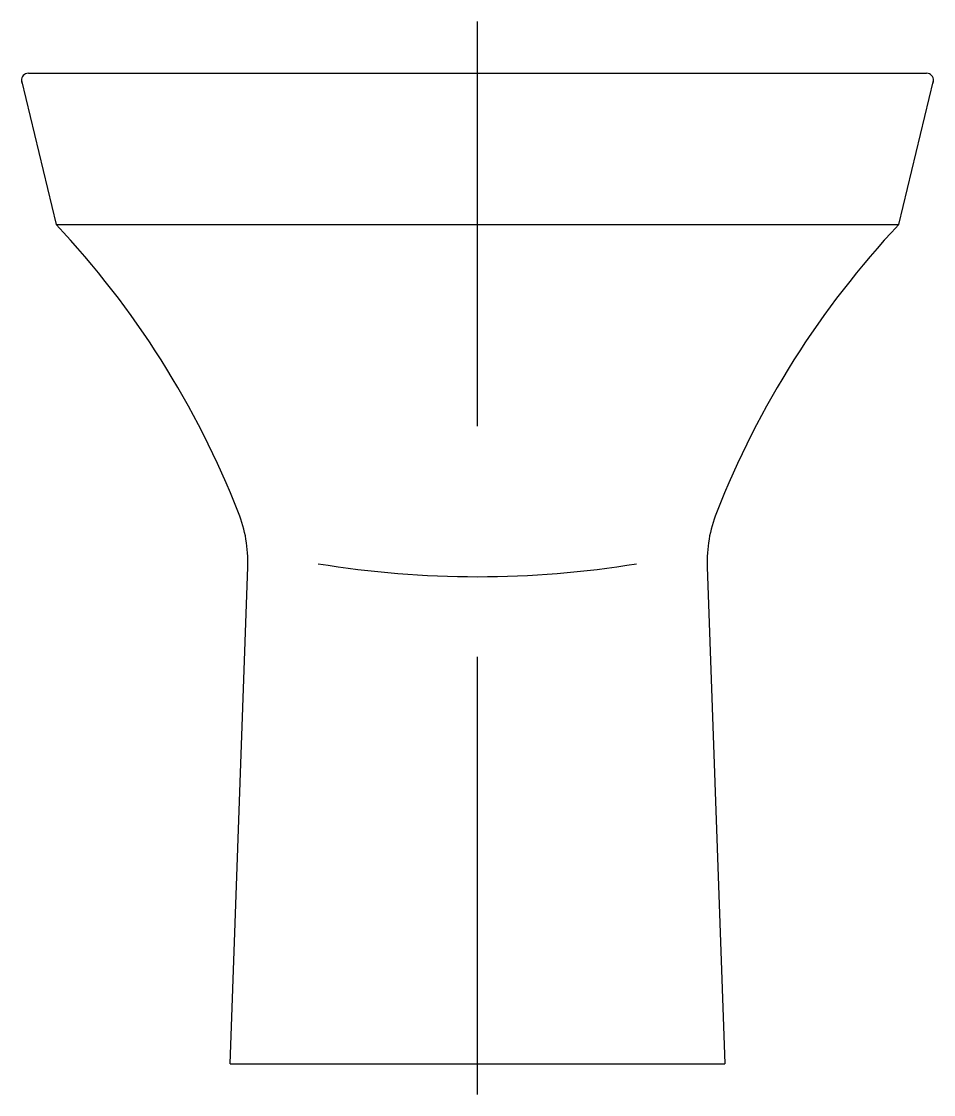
# Model space of a CAD drawing. Extents: x -481.974 to -481.624, y 406.017 to 406.429.
import ezdxf

# ---------------------------------------------------------------- set-up
doc = ezdxf.new("R2010")
doc.units = 0
doc.header["$LTSCALE"] = 0.560633
doc.header["$MEASUREMENT"] = 0
doc.linetypes.add('AXES', pattern=[0.54, 0.3, -0.08, 0.08, -0.08])
doc.linetypes.add('CONTINU', pattern=[0])
doc.layers.get('0').update_dxf_attribs({"linetype": 'CONTINUOUS'})
doc.layers.add('DECA_EIXOS', color=5, linetype='AXES')

msp = doc.modelspace()

# ---------------------------------------------------------------- linework, layer by layer
at = {"linetype": 'CONTINU'}
for points in [[(-481.97128, 406.40936, 0.438759), (-481.97394, 406.40653)], [(-481.62353, 406.40653, 0.438701), (-481.62619, 406.40936)], [(-481.97393, 406.40668, 0.091121), (-481.97387, 406.4056)], [(-481.6236, 406.4056, 0.091112), (-481.62354, 406.40668)], [(-481.89053, 406.2405, 0.095236), (-481.96063, 406.35126)], [(-481.63684, 406.35126, 0.095236), (-481.70694, 406.2405)], [(-481.88698, 406.21978, 0.102664), (-481.89053, 406.2405)], [(-481.70694, 406.2405, 0.102664), (-481.71049, 406.21978)], [(-481.85989, 406.22095, 0.081849), (-481.73758, 406.22095)]]:
    msp.add_lwpolyline(points, format="xyb", dxfattribs=at)
for points in [[(-481.97128, 406.40936), (-481.62619, 406.40936)], [(-481.97394, 406.40653), (-481.96063, 406.35126)], [(-481.63684, 406.35126), (-481.62353, 406.40653)], [(-481.96063, 406.35126), (-481.63684, 406.35126)], [(-481.89373, 406.0288), (-481.88698, 406.21978)], [(-481.71049, 406.21978), (-481.70373, 406.0288)], [(-481.89373, 406.0288), (-481.70373, 406.0288)]]:
    msp.add_lwpolyline(points, dxfattribs=at)
at = {"layer": 'DECA_EIXOS'}
for points in [[(-481.79873, 406.27383), (-481.79873, 406.42925)], [(-481.79873, 406.01701), (-481.79873, 406.27383)]]:
    msp.add_lwpolyline(points, dxfattribs=at)

doc.saveas('drawing.dxf')
